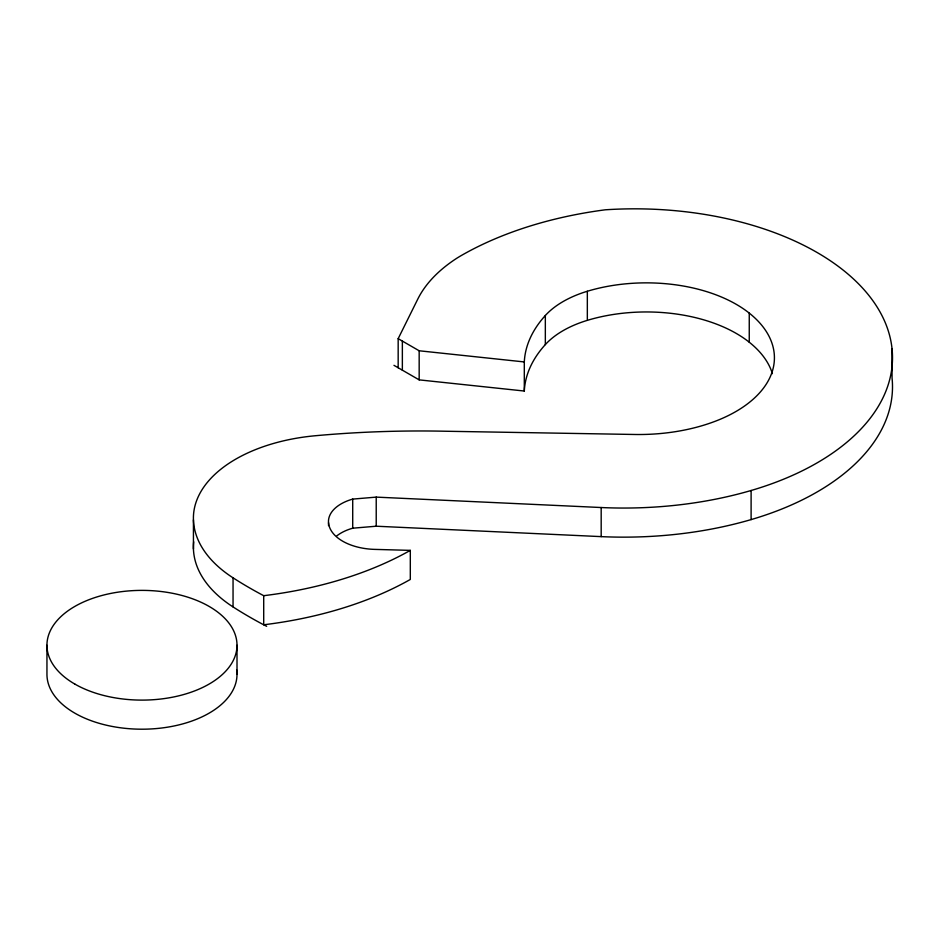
<?xml version="1.0" encoding="UTF-8"?>
<svg xmlns="http://www.w3.org/2000/svg" width="939" height="939" viewBox="0 0 939 939"><rect width="100%" height="100%" fill="white"/><g stroke="black" fill="none" stroke-linecap="round" stroke-linejoin="round"><path stroke-width="1.41" d="M398.171 367.748L398.171 338.662L417.785 299.095A180.922 104.452 0 0 1 457.27 257.943L459.887 256.347A296.947 171.438 0 0 1 605.338 209.796A257.826 148.855 0 0 1 881.639 314.941A257.826 148.855 0 0 1 751.106 490.498L751.106 519.596A282.064 162.846 0 0 1 601.183 536.627L376.222 526.216L352.712 528.199A43.206 24.942 0 0 0 336.796 535.887M328.521 525.617L328.521 522.706A43.206 24.942 0 0 1 352.712 499.102L376.222 497.118L601.183 507.529A282.064 162.846 0 0 0 751.106 490.498M393.969 365.33L419.17 379.872L524.302 391.035L524.302 361.938A184.643 106.6 0 0 1 545.336 315.504A99.663 57.537 0 0 1 587.333 291.254A127.176 73.43 0 0 1 749.252 313.11A131.66 76.012 0 0 1 715.647 421.106A138.819 80.155 0 0 1 635.797 434.499L445.837 431.247A674.296 389.298 0 0 0 315.41 435.731A144.512 83.43 0 0 0 193.434 519.866L193.434 548.963A155.158 89.581 0 0 0 233.048 606.923A437.562 252.626 0 0 0 263.706 624.787A296.947 171.438 0 0 0 410.308 579.457L410.308 550.371L374.72 549.385A48.582 28.041 0 0 1 328.521 522.706M398.171 338.662L419.17 350.775L524.302 361.938M266.653 626.313L263.706 624.787L263.706 595.69A437.562 252.626 0 0 1 233.048 577.825A155.158 89.581 0 0 1 193.434 519.866M892.05 348.909L892.05 378.006A257.826 148.855 0 0 1 751.106 519.596M749.252 313.11L749.252 342.207A131.66 76.012 0 0 1 772.398 373.663M601.183 507.529L601.183 536.627M587.333 291.254L587.333 320.352A99.663 57.537 0 0 0 545.336 344.59A184.643 106.6 0 0 0 524.302 391.035M545.336 315.504L545.336 344.59M419.17 350.775L419.17 379.872M402.362 341.08L402.362 370.177M376.222 497.118L376.222 526.216M352.712 499.102L352.712 528.199M237.004 645.246L237.004 674.343M233.048 577.825L233.048 606.923M46.95 645.246L46.95 674.343A95.027 54.861 0 0 0 145.698 729.157A95.027 54.861 0 0 0 236.71 670.047M193.434 548.963A144.512 83.43 0 0 1 193.704 541.838M587.333 320.352A127.176 73.43 0 0 1 749.252 342.207M410.308 550.371A296.947 171.438 0 0 1 263.706 595.69M74.78 684.038A95.027 54.861 0 0 0 233.764 659.448A95.027 54.861 0 0 0 117.375 592.251A95.027 54.861 0 0 0 74.78 684.038"/></g></svg>
